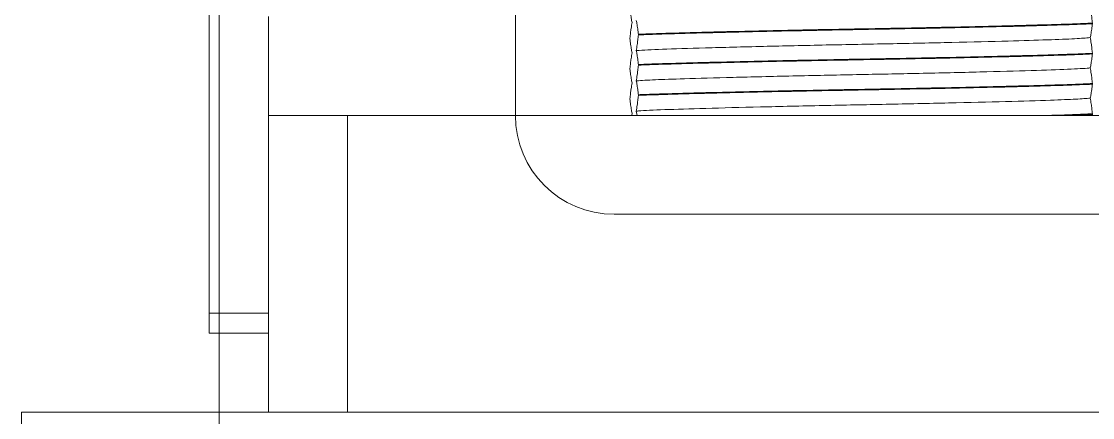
# Model space of a CAD drawing. Extents: x 500 to 100500, y -14500 to 21140.
# Drawn here: x 8946 to 9000.2, y -6873.3 to -6853.3 of the extents above; entities that cross this region are included whole.
import ezdxf

# ---------------------------------------------------------------- set-up
doc = ezdxf.new("R2010")
doc.units = 0
doc.linetypes.add('SLD-Solid', pattern=[0])
doc.layers.add('M06SMMF-001B', color=7, linetype='CONTINUOUS')
doc.layers.add('MODEL', color=7, linetype='SLD-Solid', lineweight=15)

# ---------------------------------------------------------------- blocks, each defined once
blk = doc.blocks.new('KA$Cbf7906b1')
at = {"layer": 'MODEL'}
for p, q in [((182.5, 145.6), (182.5, 25.6)), ((167.501, 120.6), (167.501, 60.6)), ((183.001, 50.6), (183.001, 80.6)), ((162.501, 55.6), (112.5, 55.6)), ((182.5, 50.6), (183.001, 50.6)), ((183.001, 50.6), (183.001, 49.6)), ((183.001, 49.6), (182.5, 49.6)), ((192.5, 45.6), (182.5, 45.6)), ((192.5, 25.6), (192.5, 45.6))]:
    blk.add_line(p, q, dxfattribs=at)
blk.add_arc((162.5, 60.6), 5, 270, 0, dxfattribs=at)
blk = doc.blocks.new('KA$C03f0ad08')
at = {"layer": 'MODEL', "color": 4}
for p, q in [((183, 125.6), (183, 155.6)), ((180, 135.6), (180, 140.6)), ((138.297, 140.233), (138.297, 140.267)), ((161.275, 139.669), (161.275, 139.703)), ((161.703, 139.503), (161.703, 139.469)), ((138.297, 138.705), (138.297, 138.739)), ((161.275, 138.141), (161.275, 138.174)), ((161.703, 137.975), (161.703, 137.941)), ((138.297, 137.177), (138.297, 137.211)), ((161.275, 136.612), (161.275, 136.646)), ((161.703, 136.446), (161.703, 136.413)), ((85, 135.6), (176, 135.6)), ((138.297, 135.648), (138.297, 135.682)), ((138.297, 135.648), (138.303, 135.6)), ((161.341, 135.6), (161.383, 135.818)), ((161.595, 135.713), (161.613, 135.6)), ((176, 120.6), (176, 135.6)), ((176, 135.6), (180, 135.6)), ((180, 135.6), (180, 120.6)), ((180, 125.6), (183, 125.6)), ((183, 125.6), (183, 124.6)), ((183, 124.6), (180, 124.6)), ((192.5, 120.6), (92.5, 120.6)), ((192.5, 100.6), (192.5, 120.6))]:
    blk.add_line(p, q, dxfattribs=at)
for points, knots in [([(138.405, 141.062), (138.389, 140.968), (138.362, 140.815), (138.326, 140.535), (138.307, 140.356), (138.297, 140.267)], [0, 0, 0, 0, 0.440715, 0.720095, 1, 1, 1, 1]), ([(161.703, 140.997), (161.695, 140.932), (161.674, 140.754), (161.638, 140.503), (161.609, 140.366), (161.595, 140.298)], [0, 0, 0, 0, 0.222516, 0.610328, 1, 1, 1, 1]), ([(138.297, 140.267), (138.605, 140.253), (139.194, 140.227), (140.498, 140.186), (142.003, 140.144), (143.746, 140.101), (145.662, 140.058), (147.704, 140.017), (149.809, 139.979), (151.92, 139.94), (153.978, 139.898), (155.92, 139.855), (157.699, 139.812), (159.249, 139.77), (160.454, 139.735), (161.028, 139.712), (161.275, 139.703)], [0, 0, 0, 0, 0.078879, 0.151094, 0.223309, 0.295526, 0.367743, 0.439964, 0.512185, 0.584401, 0.656616, 0.728832, 0.801048, 0.873269, 0.94549, 1, 1, 1, 1]), ([(138.297, 140.233), (138.305, 140.168), (138.326, 139.99), (138.362, 139.739), (138.391, 139.602), (138.405, 139.533)], [0, 0, 0, 0, 0.222516, 0.610328, 1, 1, 1, 1]), ([(161.275, 139.669), (160.907, 139.683), (160.201, 139.709), (158.75, 139.75), (157.121, 139.792), (155.279, 139.835), (153.292, 139.878), (151.21, 139.919), (149.094, 139.957), (147.004, 139.996), (144.997, 140.038), (143.136, 140.081), (141.464, 140.124), (140.045, 140.166), (138.978, 140.201), (138.502, 140.224), (138.297, 140.233)], [0, 0, 0, 0, 0.078879, 0.1510942, 0.2233094, 0.2955263, 0.3677432, 0.439964, 0.5121848, 0.5844005, 0.6566163, 0.7288322, 0.8010482, 0.8732691, 0.9454899, 1, 1, 1, 1]), ([(161.275, 139.703), (161.283, 139.768), (161.304, 139.946), (161.34, 140.197), (161.369, 140.334), (161.383, 140.403)], [0, 0, 0, 0, 0.222516, 0.610328, 1, 1, 1, 1]), ([(161.595, 140.298), (161.611, 140.204), (161.638, 140.051), (161.674, 139.771), (161.693, 139.592), (161.703, 139.503)], [0, 0, 0, 0, 0.440715, 0.720095, 1, 1, 1, 1]), ([(138.405, 139.533), (138.389, 139.44), (138.362, 139.286), (138.326, 139.006), (138.307, 138.828), (138.297, 138.739)], [0, 0, 0, 0, 0.440715, 0.720095, 1, 1, 1, 1]), ([(138.405, 139.533), (138.625, 139.514), (139.058, 139.475), (140.516, 139.422), (142.59, 139.358), (145.335, 139.289), (148.532, 139.221), (151.829, 139.16), (155.079, 139.087), (157.958, 139.011), (160.245, 138.945), (161.003, 138.898), (161.383, 138.874)], [0, 0, 0, 0, 0.08855, 0.174935, 0.264599, 0.369345, 0.471676, 0.571489, 0.675334, 0.78594, 0.892521, 1, 1, 1, 1]), ([(161.383, 138.874), (161.367, 138.968), (161.34, 139.121), (161.305, 139.401), (161.285, 139.58), (161.275, 139.669)], [0, 0, 0, 0, 0.440715, 0.720095, 1, 1, 1, 1]), ([(161.703, 139.469), (161.695, 139.404), (161.674, 139.225), (161.638, 138.975), (161.609, 138.838), (161.595, 138.769)], [0, 0, 0, 0, 0.222516, 0.610328, 1, 1, 1, 1]), ([(161.275, 138.174), (161.283, 138.239), (161.304, 138.418), (161.34, 138.669), (161.369, 138.806), (161.383, 138.874)], [0, 0, 0, 0, 0.222516, 0.610328, 1, 1, 1, 1]), ([(138.297, 138.739), (138.605, 138.725), (139.194, 138.699), (140.498, 138.658), (142.003, 138.615), (143.746, 138.572), (145.662, 138.529), (147.704, 138.488), (149.809, 138.45), (151.92, 138.411), (153.978, 138.369), (155.92, 138.326), (157.699, 138.284), (159.249, 138.242), (160.454, 138.206), (161.028, 138.184), (161.275, 138.174)], [0, 0, 0, 0, 0.078879, 0.151094, 0.223309, 0.295526, 0.367743, 0.439964, 0.512185, 0.584401, 0.656616, 0.728832, 0.801048, 0.873269, 0.94549, 1, 1, 1, 1]), ([(161.275, 138.141), (160.907, 138.154), (160.201, 138.181), (158.75, 138.222), (157.121, 138.264), (155.279, 138.307), (153.292, 138.35), (151.21, 138.391), (149.094, 138.429), (147.004, 138.468), (144.997, 138.51), (143.136, 138.553), (141.464, 138.596), (140.045, 138.638), (138.978, 138.673), (138.502, 138.695), (138.297, 138.705)], [0, 0, 0, 0, 0.078879, 0.1510942, 0.2233094, 0.2955263, 0.3677432, 0.439964, 0.5121848, 0.5844005, 0.6566163, 0.7288322, 0.8010482, 0.8732691, 0.9454899, 1, 1, 1, 1]), ([(138.297, 138.705), (138.305, 138.64), (138.326, 138.461), (138.362, 138.211), (138.391, 138.074), (138.405, 138.005)], [0, 0, 0, 0, 0.222516, 0.610328, 1, 1, 1, 1]), ([(161.595, 138.769), (161.611, 138.675), (161.638, 138.522), (161.674, 138.242), (161.693, 138.064), (161.703, 137.975)], [0, 0, 0, 0, 0.440715, 0.720095, 1, 1, 1, 1]), ([(138.405, 138.005), (138.389, 137.911), (138.362, 137.758), (138.326, 137.478), (138.307, 137.3), (138.297, 137.211)], [0, 0, 0, 0, 0.440715, 0.720095, 1, 1, 1, 1]), ([(138.405, 138.005), (138.43, 138.002), (138.642, 137.976), (139.42, 137.931), (141.315, 137.867), (143.915, 137.795), (146.987, 137.723), (150.263, 137.662), (153.529, 137.594), (156.557, 137.522), (158.889, 137.455), (160.543, 137.402), (161.101, 137.365), (161.383, 137.346)], [0, 0, 0, 0, 0.013225, 0.114225, 0.215045, 0.319472, 0.423439, 0.523369, 0.62546, 0.730169, 0.833361, 0.915539, 1, 1, 1, 1]), ([(161.383, 137.346), (161.367, 137.44), (161.34, 137.593), (161.305, 137.873), (161.285, 138.051), (161.275, 138.141)], [0, 0, 0, 0, 0.440715, 0.720095, 1, 1, 1, 1]), ([(161.703, 137.941), (161.695, 137.876), (161.674, 137.697), (161.638, 137.446), (161.609, 137.31), (161.595, 137.241)], [0, 0, 0, 0, 0.222516, 0.610328, 1, 1, 1, 1]), ([(138.297, 137.211), (138.605, 137.197), (139.194, 137.17), (140.498, 137.129), (142.003, 137.087), (143.746, 137.044), (145.662, 137.001), (147.704, 136.96), (149.809, 136.922), (151.92, 136.883), (153.978, 136.841), (155.92, 136.798), (157.699, 136.755), (159.249, 136.713), (160.454, 136.678), (161.028, 136.656), (161.275, 136.646)], [0, 0, 0, 0, 0.078879, 0.151094, 0.223309, 0.295526, 0.367743, 0.439964, 0.512185, 0.584401, 0.656616, 0.728832, 0.801048, 0.873269, 0.94549, 1, 1, 1, 1]), ([(161.275, 136.612), (160.907, 136.626), (160.201, 136.652), (158.75, 136.694), (157.121, 136.736), (155.279, 136.779), (153.292, 136.822), (151.21, 136.863), (149.094, 136.901), (147.004, 136.94), (144.997, 136.982), (143.136, 137.025), (141.464, 137.068), (140.045, 137.109), (138.978, 137.145), (138.502, 137.167), (138.297, 137.177)], [0, 0, 0, 0, 0.078879, 0.151094, 0.223309, 0.295526, 0.367743, 0.439964, 0.512185, 0.584401, 0.656616, 0.728832, 0.801048, 0.873269, 0.94549, 1, 1, 1, 1]), ([(138.297, 137.177), (138.305, 137.112), (138.326, 136.933), (138.362, 136.682), (138.391, 136.545), (138.405, 136.477)], [0, 0, 0, 0, 0.222516, 0.610328, 1, 1, 1, 1]), ([(161.275, 136.646), (161.283, 136.711), (161.304, 136.89), (161.34, 137.14), (161.369, 137.277), (161.383, 137.346)], [0, 0, 0, 0, 0.222516, 0.610328, 1, 1, 1, 1]), ([(161.595, 137.241), (161.611, 137.147), (161.638, 136.994), (161.674, 136.714), (161.693, 136.536), (161.703, 136.446)], [0, 0, 0, 0, 0.440715, 0.720095, 1, 1, 1, 1]), ([(138.405, 136.477), (138.389, 136.383), (138.362, 136.23), (138.326, 135.95), (138.307, 135.772), (138.297, 135.682)], [0, 0, 0, 0, 0.440715, 0.720095, 1, 1, 1, 1]), ([(138.405, 136.477), (138.612, 136.458), (139.019, 136.421), (140.458, 136.367), (142.599, 136.301), (145.492, 136.229), (148.699, 136.161), (151.996, 136.1), (155.168, 136.028), (157.94, 135.956), (160.064, 135.891), (161.03, 135.846), (161.346, 135.821), (161.383, 135.818)], [0, 0, 0, 0, 0.084461, 0.166639, 0.269831, 0.37454, 0.476631, 0.576561, 0.680528, 0.784955, 0.885775, 0.986775, 1, 1, 1, 1]), ([(161.383, 135.818), (161.367, 135.911), (161.34, 136.065), (161.305, 136.345), (161.285, 136.523), (161.275, 136.612)], [0, 0, 0, 0, 0.440715, 0.720095, 1, 1, 1, 1]), ([(161.703, 136.413), (161.695, 136.347), (161.674, 136.169), (161.638, 135.918), (161.609, 135.781), (161.595, 135.713)], [0, 0, 0, 0, 0.2225156, 0.6103284, 1, 1, 1, 1]), ([(138.297, 135.682), (138.611, 135.668), (139.213, 135.642), (140.042, 135.614), (140.551, 135.6), (140.557, 135.6)], [0, 0, 0, 0, 0.518843, 0.993852, 1, 1, 1, 1]), ([(139.519, 135.6), (139.32, 135.607), (138.82, 135.623), (138.493, 135.639), (138.297, 135.648)], [0, 0, 0, 0, 0.398763, 1, 1, 1, 1])]:
    blk.add_open_spline(points, degree=3, knots=knots, dxfattribs=at)

msp = doc.modelspace()

# ---------------------------------------------------------------- block references
at = {"layer": 'M06SMMF-001B', "xscale": -1}
for name, p in [('KA$C03f0ad08', (9138.497, -6993.638, -10.475)), ('KA$Cbf7906b1', (9138.498, -6918.638, -10.475))]:
    msp.add_blockref(name, p, dxfattribs=at)

doc.saveas('drawing.dxf')
